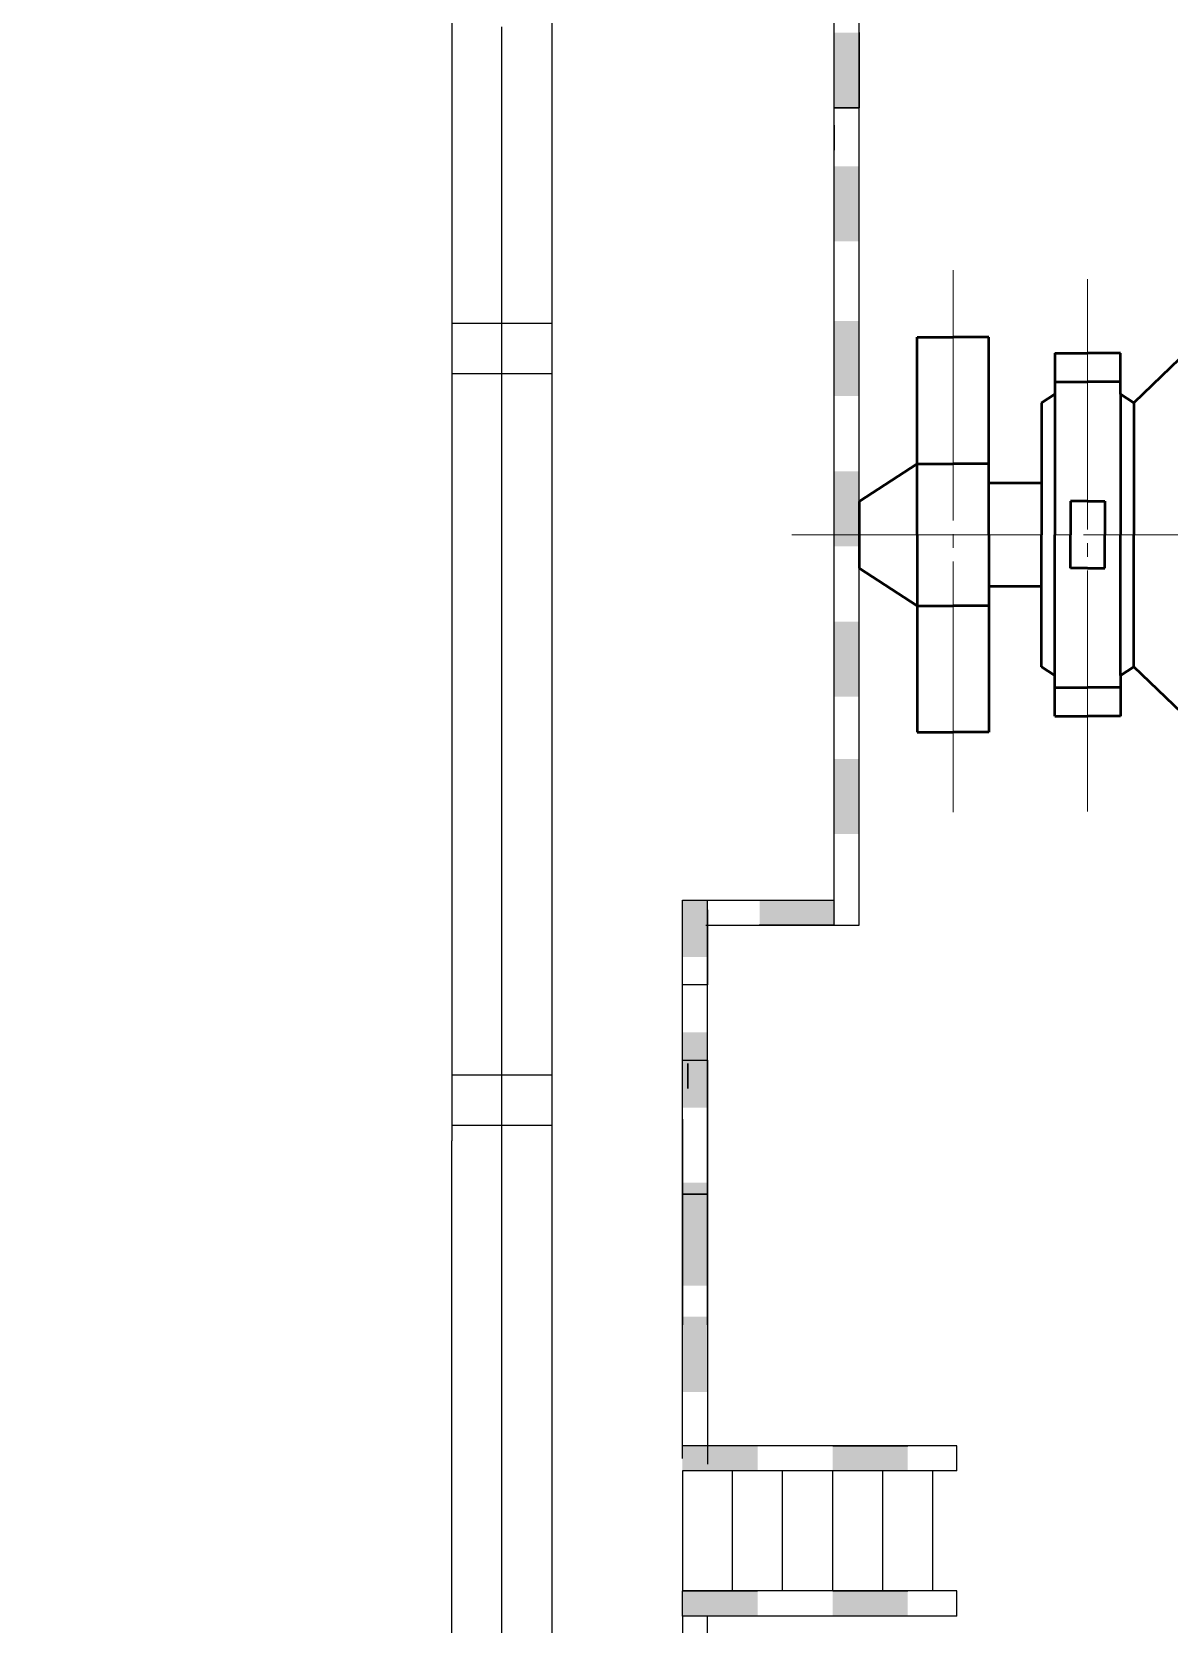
# Model space of a CAD drawing. Header units: millimetres. Extents: x 2139 to 2733, y 1509 to 1929.
# Drawn here: x 2284.6 to 2334.5, y 1597.4 to 1667.3 of the extents above; entities that cross this region are included whole.
import ezdxf

# ---------------------------------------------------------------- set-up
doc = ezdxf.new("R2010")
doc.units = ezdxf.units.MM
doc.linetypes.add('JIS_08_11', pattern=[12.8, 11, -0.6, 0.6, -0.6])
doc.layers.add('中心线', color=7, linetype='JIS_08_11', lineweight=9)
doc.layers.add('设备', color=7, linetype='Continuous', lineweight=50)
doc.layers.add('厂房', color=7, linetype='Continuous')

# ---------------------------------------------------------------- blocks, each defined once
blk = doc.blocks.new('*U18')
at = {"layer": '中心线', "color": 0, "transparency": 16777216}
blk.add_line((0, 10.491), (0, -12.882), dxfattribs=at)
blk = doc.blocks.new('*U19')
at = {"layer": '中心线', "color": 0, "transparency": 16777216}
blk.add_line((0, 15.958), (0, -7.837), dxfattribs=at)
blk = doc.blocks.new('*U28')
at = {"layer": '中心线', "color": 0, "transparency": 16777216}
blk.add_line((-30.143, 0), (41.895, 0), dxfattribs=at)

msp = doc.modelspace()

# ---------------------------------------------------------------- hatches: boundary and pattern name
at = {"layer": '厂房', "lineweight": -3, "true_color": 0x000000}
for points in [[(2319.841, 1663.939), (2319.841, 1667.239), (2320.941, 1667.239), (2320.941, 1663.939)], [(2319.841, 1663.939), (2319.841, 1667.239), (2320.941, 1667.239), (2320.941, 1663.939)], [(2319.841, 1658.067), (2319.841, 1661.367), (2320.941, 1661.367), (2320.941, 1658.067)], [(2319.841, 1651.277), (2319.841, 1654.577), (2320.941, 1654.577), (2320.941, 1651.277)], [(2319.841, 1644.677), (2319.841, 1647.977), (2320.941, 1647.977), (2320.941, 1644.677)], [(2319.841, 1638.077), (2319.841, 1641.377), (2320.941, 1641.377), (2320.941, 1638.077)], [(2319.841, 1632.052), (2319.841, 1635.352), (2320.941, 1635.352), (2320.941, 1632.052)], [(2314.273, 1629.145), (2313.173, 1629.145), (2313.173, 1626.659), (2314.273, 1626.659)], [(2316.568, 1629.145), (2319.868, 1629.145), (2319.868, 1628.045), (2316.568, 1628.045)], [(2313.173, 1620.044), (2313.173, 1623.344), (2314.273, 1623.344), (2314.273, 1620.044)], [(2313.173, 1613.444), (2313.173, 1616.744), (2314.273, 1616.744), (2314.273, 1613.444)], [(2313.173, 1612.225), (2313.173, 1615.525), (2314.273, 1615.525), (2314.273, 1612.225)], [(2313.173, 1610.856), (2313.173, 1607.556), (2314.273, 1607.556), (2314.273, 1610.856)], [(2316.473, 1604.086), (2313.173, 1604.086), (2313.173, 1605.186), (2316.473, 1605.186)], [(2323.073, 1604.086), (2319.773, 1604.086), (2319.773, 1605.186), (2323.073, 1605.186)], [(2316.473, 1597.718), (2313.173, 1597.718), (2313.173, 1598.818), (2316.473, 1598.818)], [(2323.073, 1597.718), (2319.773, 1597.718), (2319.773, 1598.818), (2323.073, 1598.818)]]:
    msp.add_hatch(color=18, dxfattribs=at).paths.add_polyline_path(points)

# ---------------------------------------------------------------- linework, layer by layer
at = {"layer": '厂房', "lineweight": -3}
for p, q in [((2307.449, 1555.466), (2307.449, 1720.466)), ((2305.249, 1588.466), (2305.249, 1667.487))]:
    msp.add_line(p, q, dxfattribs=at)
at = {"layer": '厂房', "color": 18, "lineweight": -3, "true_color": 0x000000}
for p, q in [((2320.941, 1633.426), (2320.941, 1719.366)), ((2319.841, 1628.045), (2319.841, 1687.039)), ((2303.049, 1674.306), (2303.049, 1618.585)), ((2319.841, 1663.939), (2319.841, 1667.239)), ((2320.941, 1667.239), (2320.941, 1663.939)), ((2320.941, 1663.939), (2319.841, 1663.939)), ((2319.841, 1663.939), (2320.941, 1663.939)), ((2319.841, 1662.079), (2319.841, 1663.179)), ((2319.841, 1663.179), (2319.841, 1662.079)), ((2320.941, 1628.045), (2320.941, 1658.387)), ((2305.799, 1654.466), (2303.049, 1654.466)), ((2307.449, 1654.466), (2305.249, 1654.466)), ((2307.449, 1652.266), (2307.449, 1654.466)), ((2303.049, 1652.266), (2307.449, 1652.266)), ((2313.173, 1629.145), (2319.841, 1629.145)), ((2313.173, 1622.125), (2313.173, 1629.145)), ((2314.273, 1622.125), (2314.273, 1629.145)), ((2316.541, 1629.145), (2319.841, 1629.145)), ((2313.173, 1625.425), (2313.173, 1628.725)), ((2314.273, 1628.725), (2314.273, 1625.425)), ((2314.2, 1628.045), (2320.941, 1628.045)), ((2319.841, 1628.045), (2316.541, 1628.045)), ((2307.449, 1624.264), (2307.449, 1626.464)), ((2314.273, 1625.425), (2313.173, 1625.425)), ((2313.173, 1618.825), (2313.173, 1622.125)), ((2313.173, 1610.505), (2313.173, 1622.125)), ((2313.173, 1622.125), (2314.273, 1622.125)), ((2313.413, 1621.981), (2313.413, 1620.881)), ((2313.413, 1620.881), (2313.413, 1621.981)), ((2314.273, 1622.125), (2314.273, 1618.825)), ((2314.273, 1610.505), (2314.273, 1622.125)), ((2305.249, 1621.466), (2303.049, 1621.466)), ((2307.449, 1621.466), (2305.249, 1621.466)), ((2307.449, 1619.266), (2307.449, 1621.466)), ((2303.049, 1619.266), (2307.449, 1619.266)), ((2313.173, 1619.537), (2313.173, 1610.505)), ((2314.273, 1619.537), (2314.273, 1604.386)), ((2303.049, 1555.466), (2303.049, 1618.585)), ((2314.273, 1616.237), (2313.173, 1616.237)), ((2313.173, 1616.237), (2313.173, 1612.937)), ((2313.173, 1616.237), (2314.273, 1616.237)), ((2314.273, 1612.937), (2314.273, 1616.237)), ((2313.173, 1612.225), (2313.173, 1615.525)), ((2314.273, 1615.525), (2314.273, 1612.225)), ((2313.173, 1604.64), (2313.173, 1610.505)), ((2325.228, 1605.186), (2313.173, 1605.186)), ((2319.773, 1605.186), (2323.073, 1605.186)), ((2325.228, 1604.086), (2325.228, 1605.186)), ((2316.473, 1604.086), (2313.173, 1604.086)), ((2325.228, 1604.086), (2313.173, 1604.086)), ((2313.173, 1604.086), (2313.173, 1598.818)), ((2315.373, 1598.818), (2315.373, 1604.086)), ((2317.573, 1598.818), (2317.573, 1604.086)), ((2319.773, 1598.818), (2319.773, 1604.086)), ((2319.773, 1598.818), (2319.773, 1604.086)), ((2323.073, 1604.086), (2319.773, 1604.086)), ((2321.973, 1598.818), (2321.973, 1604.086)), ((2324.173, 1598.818), (2324.173, 1604.086)), ((2313.173, 1598.818), (2316.473, 1598.818)), ((2325.228, 1598.818), (2313.173, 1598.818)), ((2313.173, 1597.718), (2313.173, 1598.818)), ((2319.773, 1598.818), (2323.073, 1598.818)), ((2325.228, 1597.718), (2325.228, 1598.818)), ((2313.173, 1597.718), (2313.173, 1594.565)), ((2316.473, 1597.718), (2313.173, 1597.718)), ((2325.228, 1597.718), (2313.173, 1597.718)), ((2314.273, 1594.565), (2314.273, 1597.718)), ((2323.073, 1597.718), (2319.773, 1597.718))]:
    msp.add_line(p, q, dxfattribs=at)
at = {"layer": '设备', "color": 18, "lineweight": 50, "true_color": 0x000000}
for p, q in [((2323.489, 1645.191), (2323.489, 1653.865)), ((2323.489, 1653.865), (2325.058, 1653.865)), ((2326.626, 1653.865), (2325.058, 1653.865)), ((2326.626, 1645.191), (2326.626, 1653.865)), ((2335.81, 1653.685), (2332.997, 1650.984)), ((2329.532, 1653.159), (2329.532, 1645.191)), ((2329.532, 1653.159), (2330.97, 1653.159)), ((2332.408, 1653.159), (2330.97, 1653.159)), ((2332.408, 1651.367), (2332.408, 1653.159)), ((2328.943, 1650.984), (2329.532, 1651.367)), ((2329.532, 1651.903), (2330.97, 1651.903)), ((2332.408, 1651.903), (2330.97, 1651.903)), ((2332.997, 1650.984), (2332.408, 1651.367)), ((2332.408, 1651.367), (2332.408, 1645.191)), ((2328.943, 1650.984), (2328.943, 1645.191)), ((2332.997, 1650.984), (2332.997, 1645.191)), ((2323.489, 1648.306), (2320.941, 1646.653)), ((2323.489, 1648.306), (2325.058, 1648.306)), ((2326.626, 1648.306), (2325.058, 1648.306)), ((2328.943, 1647.455), (2326.626, 1647.455)), ((2330.97, 1646.663), (2330.21, 1646.663)), ((2330.21, 1646.663), (2330.21, 1645.191)), ((2330.97, 1646.663), (2331.731, 1646.663)), ((2331.731, 1646.663), (2331.731, 1645.191)), ((2323.489, 1645.191), (2323.489, 1636.517)), ((2326.626, 1645.191), (2326.626, 1636.517)), ((2328.943, 1639.398), (2328.943, 1645.191)), ((2329.532, 1637.223), (2329.532, 1645.191)), ((2330.21, 1643.719), (2330.21, 1645.191)), ((2331.731, 1643.719), (2331.731, 1645.191)), ((2332.408, 1639.015), (2332.408, 1645.191)), ((2332.997, 1639.398), (2332.997, 1645.191)), ((2323.489, 1642.076), (2320.941, 1643.729)), ((2330.97, 1643.719), (2330.21, 1643.719)), ((2330.97, 1643.719), (2331.731, 1643.719)), ((2328.943, 1642.926), (2326.626, 1642.926)), ((2323.489, 1642.076), (2325.058, 1642.076)), ((2326.626, 1642.076), (2325.058, 1642.076)), ((2328.943, 1639.398), (2329.532, 1639.015)), ((2332.997, 1639.398), (2332.408, 1639.015)), ((2335.81, 1636.697), (2332.997, 1639.398)), ((2332.408, 1639.015), (2332.408, 1637.223)), ((2329.532, 1638.479), (2330.97, 1638.479)), ((2332.408, 1638.479), (2330.97, 1638.479)), ((2329.532, 1637.223), (2330.97, 1637.223)), ((2332.408, 1637.223), (2330.97, 1637.223)), ((2323.489, 1636.517), (2325.058, 1636.517)), ((2326.626, 1636.517), (2325.058, 1636.517))]:
    msp.add_line(p, q, dxfattribs=at)
at = {"layer": '设备'}
msp.add_line((2320.941, 1646.653), (2320.941, 1643.729), dxfattribs=at)
msp.add_circle((2266.705, 1688.412), 23.165, dxfattribs=at)

# ---------------------------------------------------------------- block references
at = {"layer": '中心线', "color": 18, "true_color": 0x000000}
for name, p in [('*U19', (2325.058, 1640.854)), ('*U18', (2330.97, 1645.927))]:
    msp.add_blockref(name, p, dxfattribs=at)
at = {"layer": '中心线'}
msp.add_blockref('*U28', (2348.126, 1645.191), dxfattribs=at)

doc.saveas('drawing.dxf')
